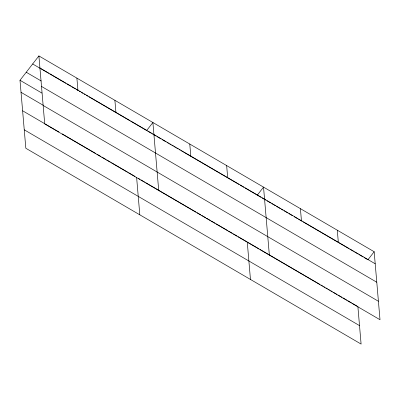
<?xml version="1.0" encoding="UTF-8"?>
<svg xmlns="http://www.w3.org/2000/svg" width="400" height="400" viewBox="0 0 400 400"><rect width="100%" height="100%" fill="white"/><g stroke="black" fill="none" stroke-linecap="round" stroke-linejoin="round"><path stroke-width="0.6" d="M352.54 303.465L357.885 306.585L361.1 344.07L25.83 148.265L20 80.275L38.9 55.93L374.17 251.735L380 319.725L44.73 123.92L38.9 55.93M257.295 195.155L263.53 187.12L269.36 255.105M374.17 251.735L367.935 259.77L364.195 257.585M39.93 67.975L375.205 263.78M32.665 63.965L48.72 73.34M49.79 73.965L65.845 83.345M66.915 83.97L70.66 86.155M71.73 86.78L75.475 88.97M76.545 89.595L78.155 90.53M79.225 91.155L80.295 91.78M81.365 92.41L82.97 93.345M84.04 93.97L85.11 94.595M86.18 95.22L87.785 96.16M88.855 96.785L129.53 120.535M130.6 121.16L146.655 130.54L152.89 122.505L158.72 190.49M147.725 131.165L151.465 133.35M152.535 133.97L156.275 136.155M157.345 136.78L161.085 138.965M162.155 139.59L165.895 141.775M166.965 142.4L168.57 143.335M169.64 143.96L170.705 144.585M171.775 145.21L173.38 146.145M174.45 146.77L175.52 147.395M176.585 148.02L178.19 148.955M179.26 149.58L180.33 150.205M181.395 150.83L183 151.765M183.535 152.075L219.88 173.305M220.415 173.615L239.12 184.54M240.19 185.165L243.935 187.35M245 187.975L261.035 197.34M262.105 197.965L265.845 200.15M266.915 200.775L270.655 202.96M271.725 203.58L275.47 205.765M276.535 206.39L280.28 208.575M281.345 209.2L282.95 210.135M284.02 210.76L287.76 212.945M288.83 213.57L292.57 215.755M294.175 216.69L297.38 218.565M298.45 219.19L302.19 221.375M303.26 222L331.055 238.23M331.59 238.545L348.695 248.53M349.76 249.155L353.505 251.34M354.57 251.965L358.315 254.15M359.385 254.775L363.125 256.96M26.235 72.245L41.22 80.995M41.515 86.435L376.785 282.24M20 80.275L41.94 93.09M21.035 92.32L43.51 105.45M43.145 105.46L378.415 301.26M22.615 110.785L59.005 132.035M62.22 133.91L95.935 153.605M97.005 154.23L100.75 156.415M101.82 157.04L105.57 159.23M106.64 159.855L110.385 162.04M111.455 162.665L127.51 172.045M128.58 172.67L135 176.42M138.21 178.295L139.815 179.23M140.885 179.855L144.625 182.04M145.695 182.665L195.935 212.005M197.005 212.63L200.745 214.815M201.815 215.44L205.555 217.625M206.625 218.25L210.37 220.435M211.435 221.06L215.18 223.245M216.245 223.865L227.47 230.42M228.54 231.045L232.28 233.23M233.35 233.855L237.09 236.04M238.16 236.665L247.25 241.97L250.46 279.455M248.315 242.595L259.005 248.84M260.075 249.465L283.595 263.2M284.125 263.51L319.94 284.425M321.005 285.05L322.61 285.985M323.68 286.61L324.75 287.235M325.82 287.86L327.42 288.795M328.49 289.42L329.56 290.045M330.63 290.67L332.23 291.605M333.3 292.23L337.04 294.415M338.11 295.04L341.855 297.225M342.92 297.845L346.665 300.03M347.73 300.655L351.475 302.84M24.245 129.805L359.52 325.61M337.29 230.195L338.325 242.24M300.41 208.66L301.445 220.705M226.65 165.58L227.685 177.625M189.77 144.045L190.805 156.09M136.61 177.355L139.82 214.84M114.895 100.315L115.925 112.36M76.895 78.12L77.93 90.165"/></g></svg>
